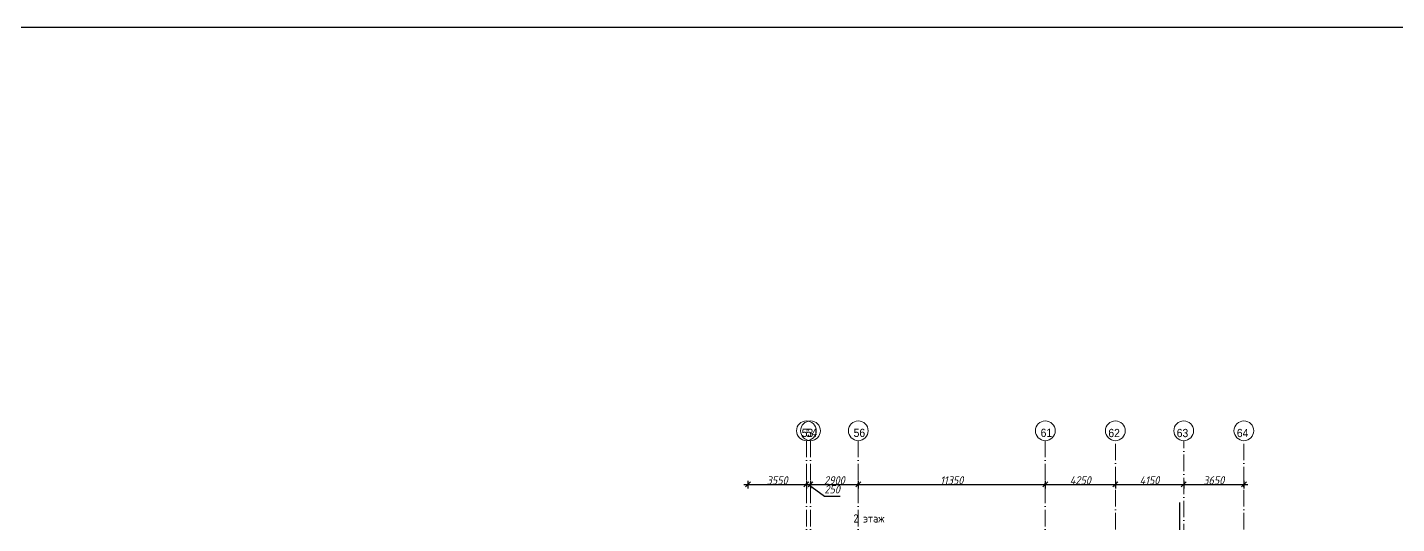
# Model space of a CAD drawing. Header units: millimetres. Extents: x 209 to 1046824, y -248937 to 510758.
# Drawn here: x 135553 to 218653, y 473981 to 504101 of the extents above; entities that cross this region are included whole.
import ezdxf

# ---------------------------------------------------------------- set-up
doc = ezdxf.new("R2010")
doc.units = ezdxf.units.MM
doc.linetypes.add('50_200_ШТРИХ_1Т_ш5_п1_п1_', pattern=[1400, 1000, -200, 0, -200])
doc.layers.add('A-ANNO-DIMS', color=7, linetype='Continuous', lineweight=9)
doc.layers.add('Основные линии', color=7, linetype='Continuous', lineweight=30)
for name, color, linetype, lineweight, true_color in [('Оси-1', 7, 'Continuous', 20, 0xaaaaaa), ('Оси-2', 7, 'Continuous', 9, 0xaaaaaa), ('Оси-3', 7, '50_200_ШТРИХ_1Т_ш5_п1_п1_', 9, 0xaaaaaa)]:
    doc.layers.add(name, color=color, linetype=linetype, lineweight=lineweight, true_color=true_color)
doc.styles.add('Arial', font='arial.ttf', dxfattribs={"width": 0.9, "height": 500})
doc.styles.add('ISOCPEUR_I_1', font='isocpeui.ttf', dxfattribs={"width": 0.9, "height": 500})
doc.styles.add('СПДС', font='isocpeur.ttf', dxfattribs={"width": 0.9})
doc.dimstyles.new('ISO-2_5_0_9К_БОЛЬШОЙ', dxfattribs={"dimscale": 304.8, "dimtxt": 497.990588, "dimasz": 0.984252, "dimexe": 0.787402, "dimexo": 0, "dimgap": 0, "dimtad": 1, "dimdec": 0, "dimzin": 0, "dimdsep": 46, "dimtxsty": 'ISOCPEUR_I_1', "dimblk1": 'OBLIQUE', "dimblk2": 'OBLIQUE', "dimsah": 1, "dimcen": 0.09, "dimdle": 0.787402, "dimazin": 0, "dimtfac": 1, "dimtdec": 4, "dimtix": 1, "dimtmove": 0, "dimatfit": 3, "dimfxl": 1, "dimtvp": 1, "dimtolj": 1, "dimtzin": 0, "dimarcsym": 2})
doc.dimstyles.new('ISO-2_5_0_9К_БОЛЬШОЙ_1', dxfattribs={"dimscale": 304.8, "dimtxt": 497.990588, "dimasz": 0.984252, "dimexe": 0.787402, "dimexo": 0, "dimgap": 0, "dimtad": 1, "dimdec": 0, "dimzin": 0, "dimdsep": 46, "dimtxsty": 'ISOCPEUR_I_1', "dimblk1": 'OBLIQUE', "dimblk2": 'OBLIQUE', "dimsah": 1, "dimcen": 0.09, "dimdle": 0.787402, "dimazin": 0, "dimtfac": 1, "dimtdec": 4, "dimtix": 1, "dimtmove": 1, "dimatfit": 3, "dimfxl": 1, "dimtvp": 1, "dimtolj": 1, "dimtzin": 0, "dimarcsym": 2})

# ---------------------------------------------------------------- blocks, each defined once
blk = doc.blocks.new('Ось сетки - Круг_Ø6_00__ISO-2_5_0_9K_-17386508-АИ_План этажа_Стены_3')
at = {"layer": 'Оси-1'}
blk.add_circle((0, 0), 3, dxfattribs=at)
blk = doc.blocks.new('_Oblique')
at = {"color": 0, "linetype": 'ByBlock', "lineweight": -2}
blk.add_line((-0.5, -0.5), (0.5, 0.5), dxfattribs=at)
blk = doc.blocks.new('*D1838')
at = {"layer": 'A-ANNO-DIMS', "color": 0, "lineweight": -2, "transparency": 16777216}
for p, q in [((179042, 476359), (183072, 476359)), ((179282, 476571), (179282, 476119)), ((182832, 476571), (182832, 476119))]:
    blk.add_line(p, q, dxfattribs=at)
at = {"layer": 'Defpoints', "color": 0, "lineweight": 30, "transparency": 16777216}
for p in [(179282, 476571), (182832, 476571), (182832, 476359)]:
    blk.add_point(p, dxfattribs=at)
at = {"layer": 'A-ANNO-DIMS', "color": 0, "lineweight": -2, "transparency": 16777216, "xscale": 300, "yscale": 300, "zscale": 300, "rotation": 180}
blk.add_blockref('_Oblique', (179282, 476359), dxfattribs=at)
at = {"layer": 'A-ANNO-DIMS', "color": 0, "lineweight": -2, "transparency": 16777216, "xscale": 300, "yscale": 300, "zscale": 300}
blk.add_blockref('_Oblique', (182832, 476359), dxfattribs=at)
at = {"layer": 'A-ANNO-DIMS', "color": 0, "transparency": 16777216, "insert": (181057, 476609), "char_height": 500, "width": 1516.96, "attachment_point": 5, "style": 'ISOCPEUR_I_1'}
blk.add_mtext('\\A1;3550', dxfattribs=at)
blk = doc.blocks.new('*D1839')
at = {"layer": 'A-ANNO-DIMS', "color": 0, "lineweight": -2, "transparency": 16777216}
for p, q in [((182592, 476359), (183322, 476359)), ((182832, 476571), (182832, 476119)), ((182957, 476359), (183925, 475644)), ((183082, 476571), (183082, 476119)), ((183925, 475644), (184881, 475644))]:
    blk.add_line(p, q, dxfattribs=at)
at = {"layer": 'Defpoints', "color": 0, "lineweight": 30, "transparency": 16777216}
for p in [(182832, 476571), (183082, 476571), (183082, 476359)]:
    blk.add_point(p, dxfattribs=at)
at = {"layer": 'A-ANNO-DIMS', "color": 0, "lineweight": -2, "transparency": 16777216, "xscale": 300, "yscale": 300, "zscale": 300, "rotation": 180}
blk.add_blockref('_Oblique', (182832, 476359), dxfattribs=at)
at = {"layer": 'A-ANNO-DIMS', "color": 0, "lineweight": -2, "transparency": 16777216, "xscale": 300, "yscale": 300, "zscale": 300}
blk.add_blockref('_Oblique', (183082, 476359), dxfattribs=at)
at = {"layer": 'A-ANNO-DIMS', "color": 0, "transparency": 16777216, "insert": (183925, 476310), "char_height": 500, "width": 1137.72, "attachment_point": 1, "line_spacing_factor": 1.149209, "style": 'ISOCPEUR_I_1'}
blk.add_mtext('\\A1;250', dxfattribs=at)
blk = doc.blocks.new('*D1840')
at = {"layer": 'A-ANNO-DIMS', "color": 0, "lineweight": -2, "transparency": 16777216}
for p, q in [((182842, 476359), (186222, 476359)), ((183082, 476571), (183082, 476119)), ((185982, 476571), (185982, 476119))]:
    blk.add_line(p, q, dxfattribs=at)
at = {"layer": 'Defpoints', "color": 0, "lineweight": 30, "transparency": 16777216}
for p in [(183082, 476571), (185982, 476571), (185982, 476359)]:
    blk.add_point(p, dxfattribs=at)
at = {"layer": 'A-ANNO-DIMS', "color": 0, "lineweight": -2, "transparency": 16777216, "xscale": 300, "yscale": 300, "zscale": 300, "rotation": 180}
blk.add_blockref('_Oblique', (183082, 476359), dxfattribs=at)
at = {"layer": 'A-ANNO-DIMS', "color": 0, "lineweight": -2, "transparency": 16777216, "xscale": 300, "yscale": 300, "zscale": 300}
blk.add_blockref('_Oblique', (185982, 476359), dxfattribs=at)
at = {"layer": 'A-ANNO-DIMS', "color": 0, "transparency": 16777216, "insert": (184532, 476609), "char_height": 500, "width": 1516.96, "attachment_point": 5, "style": 'ISOCPEUR_I_1'}
blk.add_mtext('\\A1;2900', dxfattribs=at)
blk = doc.blocks.new('*D1841')
at = {"layer": 'A-ANNO-DIMS', "color": 0, "lineweight": -2, "transparency": 16777216}
for p, q in [((185742, 476359), (197572, 476359)), ((185982, 476571), (185982, 476119)), ((197332, 476571), (197332, 476119))]:
    blk.add_line(p, q, dxfattribs=at)
at = {"layer": 'Defpoints', "color": 0, "lineweight": 30, "transparency": 16777216}
for p in [(185982, 476571), (197332, 476571), (197332, 476359)]:
    blk.add_point(p, dxfattribs=at)
at = {"layer": 'A-ANNO-DIMS', "color": 0, "lineweight": -2, "transparency": 16777216, "xscale": 300, "yscale": 300, "zscale": 300, "rotation": 180}
blk.add_blockref('_Oblique', (185982, 476359), dxfattribs=at)
at = {"layer": 'A-ANNO-DIMS', "color": 0, "lineweight": -2, "transparency": 16777216, "xscale": 300, "yscale": 300, "zscale": 300}
blk.add_blockref('_Oblique', (197332, 476359), dxfattribs=at)
at = {"layer": 'A-ANNO-DIMS', "color": 0, "transparency": 16777216, "insert": (191657, 476609), "char_height": 500, "width": 1666.35, "attachment_point": 5, "style": 'ISOCPEUR_I_1'}
blk.add_mtext('\\A1;11350', dxfattribs=at)
blk = doc.blocks.new('*D1842')
at = {"layer": 'A-ANNO-DIMS', "color": 0, "lineweight": -2, "transparency": 16777216}
for p, q in [((197092, 476359), (201822, 476359)), ((197332, 476571), (197332, 476119)), ((201582, 476571), (201582, 476119))]:
    blk.add_line(p, q, dxfattribs=at)
at = {"layer": 'Defpoints', "color": 0, "lineweight": 30, "transparency": 16777216}
for p in [(197332, 476571), (201582, 476571), (201582, 476359)]:
    blk.add_point(p, dxfattribs=at)
at = {"layer": 'A-ANNO-DIMS', "color": 0, "lineweight": -2, "transparency": 16777216, "xscale": 300, "yscale": 300, "zscale": 300, "rotation": 180}
blk.add_blockref('_Oblique', (197332, 476359), dxfattribs=at)
at = {"layer": 'A-ANNO-DIMS', "color": 0, "lineweight": -2, "transparency": 16777216, "xscale": 300, "yscale": 300, "zscale": 300}
blk.add_blockref('_Oblique', (201582, 476359), dxfattribs=at)
at = {"layer": 'A-ANNO-DIMS', "color": 0, "transparency": 16777216, "insert": (199457, 476609), "char_height": 500, "width": 1562.92, "attachment_point": 5, "style": 'ISOCPEUR_I_1'}
blk.add_mtext('\\A1;4250', dxfattribs=at)
blk = doc.blocks.new('*D1843')
at = {"layer": 'A-ANNO-DIMS', "color": 0, "lineweight": -2, "transparency": 16777216}
for p, q in [((201342, 476359), (205972, 476359)), ((201582, 476571), (201582, 476119)), ((205732, 476571), (205732, 476119))]:
    blk.add_line(p, q, dxfattribs=at)
at = {"layer": 'Defpoints', "color": 0, "lineweight": 30, "transparency": 16777216}
for p in [(201582, 476571), (205732, 476571), (205732, 476359)]:
    blk.add_point(p, dxfattribs=at)
at = {"layer": 'A-ANNO-DIMS', "color": 0, "lineweight": -2, "transparency": 16777216, "xscale": 300, "yscale": 300, "zscale": 300, "rotation": 180}
blk.add_blockref('_Oblique', (201582, 476359), dxfattribs=at)
at = {"layer": 'A-ANNO-DIMS', "color": 0, "lineweight": -2, "transparency": 16777216, "xscale": 300, "yscale": 300, "zscale": 300}
blk.add_blockref('_Oblique', (205732, 476359), dxfattribs=at)
at = {"layer": 'A-ANNO-DIMS', "color": 0, "transparency": 16777216, "insert": (203657, 476609), "char_height": 500, "width": 1448, "attachment_point": 5, "style": 'ISOCPEUR_I_1'}
blk.add_mtext('\\A1;4150', dxfattribs=at)
blk = doc.blocks.new('*D1844')
at = {"layer": 'A-ANNO-DIMS', "color": 0, "lineweight": -2, "transparency": 16777216}
for p, q in [((205492, 476359), (209622, 476359)), ((205732, 476571), (205732, 476119)), ((209382, 476571), (209382, 476119))]:
    blk.add_line(p, q, dxfattribs=at)
at = {"layer": 'Defpoints', "color": 0, "lineweight": 30, "transparency": 16777216}
for p in [(205732, 476571), (209382, 476571), (209382, 476359)]:
    blk.add_point(p, dxfattribs=at)
at = {"layer": 'A-ANNO-DIMS', "color": 0, "lineweight": -2, "transparency": 16777216, "xscale": 300, "yscale": 300, "zscale": 300, "rotation": 180}
blk.add_blockref('_Oblique', (205732, 476359), dxfattribs=at)
at = {"layer": 'A-ANNO-DIMS', "color": 0, "lineweight": -2, "transparency": 16777216, "xscale": 300, "yscale": 300, "zscale": 300}
blk.add_blockref('_Oblique', (209382, 476359), dxfattribs=at)
at = {"layer": 'A-ANNO-DIMS', "color": 0, "transparency": 16777216, "insert": (207557, 476609), "char_height": 500, "width": 1516.96, "attachment_point": 5, "style": 'ISOCPEUR_I_1'}
blk.add_mtext('\\A1;3650', dxfattribs=at)

msp = doc.modelspace()

# ---------------------------------------------------------------- linework, layer by layer
msp.add_lwpolyline([(26995.2, 144021), (517179.4, 144021), (517179.4, 504101.2), (26995.2, 504101.2)], close=True)
at = {"lineweight": 30}
msp.add_lwpolyline([(205497.2, 468298), (205497.2, 475270)], dxfattribs=at)
at = {"layer": 'Оси-3'}
for p, q in [((182832.2, 479014.9), (182832.2, 435823.1)), ((183082.2, 479014.9), (183082.2, 435823.1)), ((185982.2, 479014.9), (185982.2, 435823.1)), ((197332.2, 479014.9), (197332.2, 435823.1)), ((201582.2, 435823.1), (201582.2, 479014.9)), ((205732.2, 435165), (205732.2, 479014.9)), ((209382.2, 435823.1), (209382.2, 479014.9))]:
    msp.add_line(p, q, dxfattribs=at)

# ---------------------------------------------------------------- block references
at = {"layer": 'Оси-1', "xscale": 199.9999999999999, "yscale": 199.9999999999999, "zscale": 199.9999999999999, "rotation": 180}
for p in [(182832.2, 479614.9), (183082.2, 479614.9), (185982.2, 479614.9), (197332.2, 479614.9)]:
    msp.add_blockref('Ось сетки - Круг_Ø6_00__ISO-2_5_0_9K_-17386508-АИ_План этажа_Стены_3', p, dxfattribs=at)
at = {"layer": 'Оси-1', "xscale": 199.9999999999999, "yscale": 199.9999999999999, "zscale": 199.9999999999999}
for p in [(201582.2, 479614.9), (205732.2, 479614.9), (209382.2, 479614.9), (209382.2, 479614.9)]:
    msp.add_blockref('Ось сетки - Круг_Ø6_00__ISO-2_5_0_9K_-17386508-АИ_План этажа_Стены_3', p, dxfattribs=at)

# ---------------------------------------------------------------- texts
at = {"layer": 'Оси-2', "char_height": 500, "width": 702, "attachment_point": 5, "line_spacing_factor": 0.936439, "style": 'Arial'}
for s, insert in [('\\pxqc,t4.572,9.144,13.716,18.288,22.86,27.432,32.004,36.576,41.148,45.72,50.292,54.864,59.436,64.008,68.58,73.152,77.724,82.296,86.868,91.44,96.012,100.584,105.156,109.728,114.3,118.872,123.444,128.016,132.588,137.16,141.732,146.304;{53}', (182897.3, 479487.8)), ('\\pxqc,t4.572,9.144,13.716,18.288,22.86,27.432,32.004,36.576,41.148,45.72,50.292,54.864,59.436,64.008,68.58,73.152,77.724,82.296,86.868,91.44,96.012,100.584,105.156,109.728,114.3,118.872,123.444,128.016,132.588,137.16,141.732,146.304;{54}', (183147.3, 479487.8)), ('\\pxqc,t4.572,9.144,13.716,18.288,22.86,27.432,32.004,36.576,41.148,45.72,50.292,54.864,59.436,64.008,68.58,73.152,77.724,82.296,86.868,91.44,96.012,100.584,105.156,109.728,114.3,118.872,123.444,128.016,132.588,137.16,141.732,146.304;{56}', (186047.3, 479487.8)), ('\\pxqc,t4.572,9.144,13.716,18.288,22.86,27.432,32.004,36.576,41.148,45.72,50.292,54.864,59.436,64.008,68.58,73.152,77.724,82.296,86.868,91.44,96.012,100.584,105.156,109.728,114.3,118.872,123.444,128.016,132.588,137.16,141.732,146.304;{61}', (197397.3, 479487.8)), ('\\pxqc,t4.572,9.144,13.716,18.288,22.86,27.432,32.004,36.576,41.148,45.72,50.292,54.864,59.436,64.008,68.58,73.152,77.724,82.296,86.868,91.44,96.012,100.584,105.156,109.728,114.3,118.872,123.444,128.016,132.588,137.16,141.732,146.304;{62}', (201506.2, 479477.4)), ('\\pxqc,t4.572,9.144,13.716,18.288,22.86,27.432,32.004,36.576,41.148,45.72,50.292,54.864,59.436,64.008,68.58,73.152,77.724,82.296,86.868,91.44,96.012,100.584,105.156,109.728,114.3,118.872,123.444,128.016,132.588,137.16,141.732,146.304;{63}', (205656.2, 479477.4)), ('\\pxqc,t4.572,9.144,13.716,18.288,22.86,27.432,32.004,36.576,41.148,45.72,50.292,54.864,59.436,64.008,68.58,73.152,77.724,82.296,86.868,91.44,96.012,100.584,105.156,109.728,114.3,118.872,123.444,128.016,132.588,137.16,141.732,146.304;{64}', (209306.2, 479477.4)), ('\\pxqc,t4.572,9.144,13.716,18.288,22.86,27.432,32.004,36.576,41.148,45.72,50.292,54.864,59.436,64.008,68.58,73.152,77.724,82.296,86.868,91.44,96.012,100.584,105.156,109.728,114.3,118.872,123.444,128.016,132.588,137.16,141.732,146.304;{64}', (209306.2, 479477.4))]:
    msp.add_mtext(s, dxfattribs=dict(at, insert=insert))
at = {"layer": 'Основные линии', "insert": (185682.9, 474547.3), "char_height": 500, "attachment_point": 1, "style": 'СПДС'}
msp.add_mtext_dynamic_manual_height_columns('2 этаж ', width=2291.008, gutter_width=1622.4, heights=[0], dxfattribs=at)

# ---------------------------------------------------------------- dimensions: what is measured, and where the dimension line sits
at = {"layer": 'A-ANNO-DIMS'}
for base, p1, p2, override, picture, middle in [((182832.2, 476359.3), (179282.2, 476571.4), (182832.2, 476571.4), {"dimpost": '<>', "dimfxl": 3550}, '*D1838', (181057.2, 476609.3)), ((185982.2, 476359.3), (183082.2, 476571.4), (185982.2, 476571.4), {"dimpost": '<>', "dimfxl": 2900}, '*D1840', (184532.2, 476609.3)), ((197332.2, 476359.3), (185982.2, 476571.4), (197332.2, 476571.4), {"dimpost": '<>', "dimfxl": 11350}, '*D1841', (191657.2, 476609.3)), ((201582.2, 476359.3), (197332.2, 476571.4), (201582.2, 476571.4), {"dimpost": '<>', "dimfxl": 4250}, '*D1842', (199457.2, 476609.3)), ((205732.2, 476359.3), (201582.2, 476571.4), (205732.2, 476571.4), {"dimpost": '<>', "dimfxl": 4150}, '*D1843', (203657.2, 476609.3)), ((209382.2, 476359.3), (205732.2, 476571.4), (209382.2, 476571.4), {"dimpost": '<>', "dimfxl": 3650}, '*D1844', (207557.2, 476609.3))]:
    dim = msp.add_linear_dim(base=base, p1=p1, p2=p2, dimstyle='ISO-2_5_0_9К_БОЛЬШОЙ', override=override, dxfattribs=at)
    dim.commit()
    dim.dimension.update_dxf_attribs({"geometry": picture, "text_midpoint": middle})
dim = msp.add_linear_dim(base=(183082.2, 476359.3), p1=(182832.2, 476571.4), p2=(183082.2, 476571.4), dimstyle='ISO-2_5_0_9К_БОЛЬШОЙ_1', override={"dimpost": '<>', "dimfxl": 250}, dxfattribs=at)
dim.commit()
dim.dimension.update_dxf_attribs({"geometry": '*D1839', "text_midpoint": (183924.6, 475643.5), "dimtype": 160})

doc.saveas('drawing.dxf')
